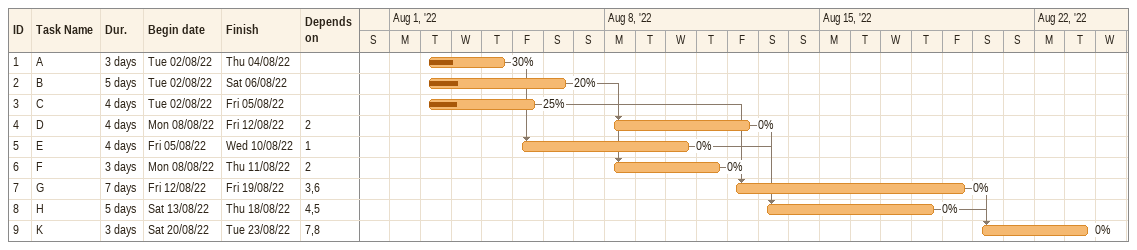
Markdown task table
| ID | Task | Duration | Start | Finish | Predecessors | % complete |
|---|---|---|---|---|---|---|
| 1 | A | 3d | 2022-08-02 | 2022-08-04 |  | 30 |
| 2 | B | 5d | 2022-08-02 | 2022-08-06 |  | 20 |
| 3 | C | 4d | 2022-08-02 | 2022-08-05 |  | 25 |
| 4 | D | 4d | 2022-08-08 | 2022-08-12 | 2 | 0 |
| 5 | E | 4d | 2022-08-05 | 2022-08-10 | 1 | 0 |
| 6 | F | 3d | 2022-08-08 | 2022-08-11 | 2 | 0 |
| 7 | G | 7d | 2022-08-12 | 2022-08-19 | 3, 6 | 0 |
| 8 | H | 5d | 2022-08-13 | 2022-08-18 | 4, 5 | 0 |
| 9 | K | 3d | 2022-08-20 | 2022-08-23 | 7, 8 | 0 |
